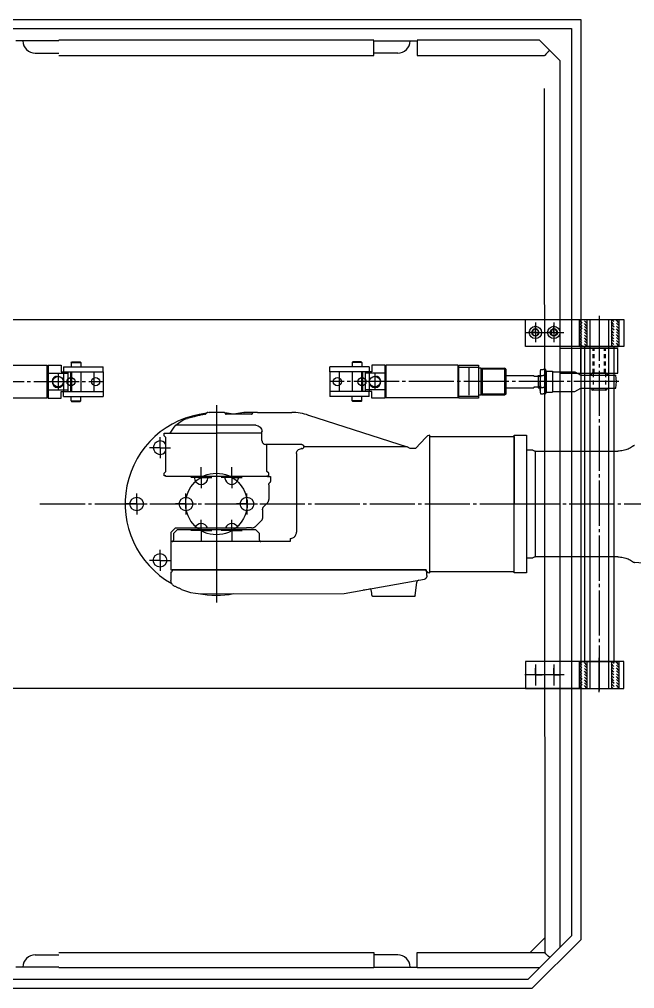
# Model space of a CAD drawing. Header units: inches. Extents: x -18 to 106, y -1 to 100.
# Drawn here: x 3.71 to 22.46, y -1.07 to 28.48 of the extents above; entities that cross this region are included whole.
import ezdxf

# ---------------------------------------------------------------- set-up
doc = ezdxf.new("R2010")
doc.units = ezdxf.units.IN
doc.header["$MEASUREMENT"] = 0
doc.linetypes.add('GRIDLINE', pattern=[1.53125, 1.375, -0.0625, 0.03125, -0.0625])
doc.linetypes.add('HIDDEN2', pattern=[0.1875, 0.125, -0.0625])
for name, color, linetype in [('E-1', 51, 'Continuous'), ('E-2', 255, 'Continuous'), ('E-4', 1, 'Continuous'), ('E-GRID', 65, 'GRIDLINE'), ('E-HATCH', 92, 'Continuous'), ('E-HIDDEN', 64, 'HIDDEN2')]:
    doc.layers.add(name, color=color, linetype=linetype)

# ---------------------------------------------------------------- blocks, each defined once
blk = doc.blocks.new('Detail445TopLeft')
at = {"layer": 'E-1'}
for p, q in [((-1.946, 17.752), (-1.946, 17.122)), ((0.904, 17.815), (1.654, 17.815)), ((0.939, 17.849), (0.939, 17.024)), ((1.62, 17.849), (1.62, 17.024)), ((-0.146, 17.596), (-0.08, 17.596)), ((-0.146, 17.278), (-0.08, 17.278)), ((0.904, 17.059), (1.654, 17.059))]:
    blk.add_line(p, q, dxfattribs=at)
blk.add_arc((4.891, 17.437), 0.182, 110, 20, dxfattribs=at)
at = {"layer": 'E-2'}
for p, q in [((5.285, 18.02), (5.303, 18.039)), ((5.303, 18.039), (5.566, 18.039)), ((5.566, 18.039), (5.585, 18.02)), ((-1.205, 17.737), (-1.383, 17.634)), ((-0.521, 17.737), (-1.205, 17.737)), ((-0.333, 17.756), (-0.521, 17.756)), ((-0.521, 17.756), (-0.521, 17.118)), ((-0.333, 17.756), (-0.333, 17.118)), ((-0.32, 17.805), (-0.239, 17.805)), ((-0.159, 17.805), (-0.239, 17.805)), ((0.904, 17.815), (0.939, 17.849)), ((0.904, 17.815), (0.904, 17.059)), ((1.62, 17.849), (0.939, 17.849)), ((1.62, 17.849), (1.654, 17.815)), ((1.654, 17.849), (1.729, 17.849)), ((1.654, 17.815), (1.654, 17.849)), ((1.654, 17.059), (1.654, 17.815)), ((2.329, 17.943), (1.729, 17.943)), ((1.729, 17.943), (1.729, 16.931)), ((2.329, 17.875), (1.729, 17.875)), ((2.329, 16.931), (2.329, 17.943)), ((2.329, 17.896), (2.367, 17.934)), ((2.367, 17.934), (4.553, 17.934)), ((2.367, 17.934), (2.367, 16.94)), ((4.553, 17.934), (4.591, 17.896)), ((4.553, 17.934), (4.553, 16.94)), ((4.591, 17.943), (4.985, 17.943)), ((4.591, 17.943), (4.591, 16.931)), ((4.985, 17.943), (4.985, 17.737)), ((4.985, 17.737), (6.016, 17.737)), ((5.06, 17.889), (6.26, 17.889)), ((5.06, 17.889), (5.06, 17.739)), ((5.06, 17.739), (6.26, 17.739)), ((5.06, 17.739), (5.06, 17.135)), ((5.191, 17.737), (5.191, 17.137)), ((5.266, 17.737), (5.266, 17.137)), ((5.285, 18.02), (5.585, 18.02)), ((5.285, 18.02), (5.285, 17.889)), ((5.285, 17.739), (5.285, 17.135)), ((5.3, 17.737), (5.3, 17.137)), ((5.585, 18.02), (5.585, 17.889)), ((5.585, 17.739), (5.585, 17.135)), ((5.981, 17.737), (5.981, 17.137)), ((6.26, 17.739), (6.26, 17.889)), ((6.26, 17.739), (6.26, 17.135)), ((-0.746, 17.699), (-2.508, 17.699)), ((-1.383, 17.634), (-2.452, 17.634)), ((-2.152, 17.699), (-1.739, 17.699)), ((-0.333, 17.713), (-0.333, 17.437)), ((-0.333, 17.456), (-0.333, 17.437)), ((-0.333, 17.161), (-0.333, 17.437)), ((-0.333, 17.417), (-0.333, 17.437)), ((-0.32, 17.621), (-0.239, 17.621)), ((-0.159, 17.621), (-0.239, 17.621)), ((-0.146, 17.713), (-0.146, 17.437)), ((-0.08, 17.624), (-0.146, 17.624)), ((-0.146, 17.456), (-0.146, 17.437)), ((-0.146, 17.417), (-0.146, 17.437)), ((-0.146, 17.161), (-0.146, 17.437)), ((-0.08, 17.606), (-0.08, 17.624)), ((0.045, 17.606), (-0.08, 17.606)), ((-0.08, 17.606), (-0.08, 17.268)), ((0.045, 17.606), (0.045, 17.624)), ((0.904, 17.624), (0.045, 17.624)), ((4.591, 17.69), (5.191, 17.69)), ((-1.383, 17.24), (-2.452, 17.24)), ((-2.152, 17.174), (-1.739, 17.174)), ((-1.205, 17.137), (-1.383, 17.24)), ((-0.32, 17.253), (-0.239, 17.253)), ((-0.159, 17.253), (-0.239, 17.253)), ((-0.08, 17.249), (-0.146, 17.249)), ((-0.08, 17.268), (-0.08, 17.249)), ((-0.08, 17.268), (0.045, 17.268)), ((0.045, 17.268), (0.045, 17.249)), ((0.904, 17.249), (0.045, 17.249)), ((4.591, 17.184), (5.191, 17.184)), ((-0.521, 17.137), (-1.205, 17.137)), ((-0.333, 17.118), (-0.521, 17.118)), ((-0.32, 17.069), (-0.239, 17.069)), ((-0.159, 17.069), (-0.239, 17.069)), ((0.904, 17.059), (0.939, 17.024)), ((0.939, 17.024), (1.62, 17.024)), ((1.62, 17.024), (1.654, 17.059)), ((1.654, 17.059), (1.654, 17.024)), ((1.654, 17.024), (1.729, 17.024)), ((2.329, 16.998), (1.729, 16.998)), ((1.729, 16.931), (2.329, 16.931)), ((2.329, 16.978), (2.367, 16.94)), ((2.367, 16.94), (4.553, 16.94)), ((4.553, 16.94), (4.591, 16.978)), ((4.591, 16.931), (4.985, 16.931)), ((4.985, 16.931), (4.985, 17.137)), ((4.985, 17.137), (6.016, 17.137)), ((5.06, 16.985), (5.06, 17.135)), ((5.06, 17.135), (6.26, 17.135)), ((5.06, 16.985), (6.26, 16.985)), ((5.285, 16.854), (5.285, 16.985)), ((5.285, 16.854), (5.585, 16.854)), ((5.285, 16.854), (5.303, 16.835)), ((5.566, 16.835), (5.585, 16.854)), ((5.585, 16.854), (5.585, 16.985)), ((6.26, 17.135), (6.26, 16.985)), ((5.303, 16.835), (5.566, 16.835))]:
    blk.add_line(p, q, dxfattribs=at)
for centre, radius in [((4.891, 17.437), 0.161), ((5.285, 17.437), 0.124), ((6.035, 17.437), 0.124)]:
    blk.add_circle(centre, radius, dxfattribs=at)
for centre, radius, start, end in [((0.007, 17.713), 0.34, 164.281, 180), ((-0.486, 17.713), 0.34, 0, 15.7185), ((-1.421, 17.437), 1.05, 169.193, 190.807), ((-1.946, 17.437), 0.334, 128.157, 143.862), ((-1.946, 17.437), 0.334, 36.1385, 51.8428), ((0.007, 17.713), 0.34, 180, 195.719), ((0.968, 17.437), 1.301, 171.868, 179.141), ((-0.486, 17.713), 0.34, 344.2815, 0), ((-1.447, 17.437), 1.301, 0.8594, 8.1316), ((-1.946, 17.437), 0.334, 216.138, 231.843), ((-1.946, 17.437), 0.334, 308.1572, 323.8615), ((0.968, 17.437), 1.301, 180.859, 188.132), ((0.007, 17.161), 0.34, 164.281, 180), ((0.007, 17.161), 0.34, 180, 195.719), ((-1.447, 17.437), 1.301, 351.8684, 359.1406), ((-0.486, 17.161), 0.34, 0, 15.7185), ((-0.486, 17.161), 0.34, 344.2815, 0)]:
    blk.add_arc(centre, radius, start, end, dxfattribs=at)
at = {"layer": 'E-GRID'}
for p, q in [((2.029, 17.853), (2.029, 17.021)), ((-2.546, 17.437), (6.248, 17.437)), ((4.891, 17.692), (4.891, 17.182))]:
    blk.add_line(p, q, dxfattribs=at)
at = {"layer": 'E-HIDDEN'}
for p, q in [((5.285, 17.737), (5.285, 17.137)), ((5.585, 17.737), (5.585, 17.137)), ((-2.133, 17.699), (-2.133, 17.174)), ((-1.758, 17.699), (-1.758, 17.174))]:
    blk.add_line(p, q, dxfattribs=at)
blk = doc.blocks.new('Detail445TopRight')
at = {"layer": 'E-1'}
for p, q in [((18.529, 17.815), (17.779, 17.815)), ((17.814, 17.849), (17.814, 17.024)), ((18.495, 17.849), (18.495, 17.024)), ((19.58, 17.596), (19.514, 17.596)), ((19.58, 17.278), (19.514, 17.278)), ((18.529, 17.059), (17.779, 17.059))]:
    blk.add_line(p, q, dxfattribs=at)
blk.add_arc((14.543, 17.437), 0.182, 160, 70, dxfattribs=at)
at = {"layer": 'E-2'}
for p, q in [((13.868, 18.039), (13.849, 18.02)), ((14.13, 18.039), (13.868, 18.039)), ((14.149, 18.02), (14.13, 18.039)), ((14.374, 17.889), (13.174, 17.889)), ((13.174, 17.739), (13.174, 17.889)), ((14.374, 17.739), (13.174, 17.739)), ((13.174, 17.739), (13.174, 17.135)), ((14.449, 17.737), (13.418, 17.737)), ((13.452, 17.737), (13.452, 17.137)), ((14.149, 18.02), (13.849, 18.02)), ((13.849, 18.02), (13.849, 17.889)), ((13.849, 17.739), (13.849, 17.135)), ((14.133, 17.737), (14.133, 17.137)), ((14.149, 18.02), (14.149, 17.889)), ((14.149, 17.739), (14.149, 17.135)), ((14.168, 17.737), (14.168, 17.137)), ((14.243, 17.737), (14.243, 17.137)), ((14.374, 17.889), (14.374, 17.739)), ((14.374, 17.739), (14.374, 17.135)), ((14.449, 17.943), (14.449, 17.737)), ((14.843, 17.943), (14.449, 17.943)), ((14.843, 17.943), (14.843, 16.931)), ((14.88, 17.934), (14.843, 17.896)), ((17.067, 17.934), (14.88, 17.934)), ((14.88, 17.934), (14.88, 16.94)), ((17.104, 17.896), (17.067, 17.934)), ((17.067, 17.934), (17.067, 16.94)), ((17.104, 16.931), (17.104, 17.943)), ((17.104, 17.943), (17.704, 17.943)), ((17.104, 17.875), (17.704, 17.875)), ((17.704, 17.943), (17.704, 16.931)), ((17.779, 17.849), (17.704, 17.849)), ((17.814, 17.849), (17.779, 17.815)), ((17.779, 17.815), (17.779, 17.849)), ((17.779, 17.059), (17.779, 17.815)), ((17.814, 17.849), (18.495, 17.849)), ((18.529, 17.815), (18.495, 17.849)), ((18.529, 17.815), (18.529, 17.059)), ((19.592, 17.805), (19.673, 17.805)), ((19.754, 17.805), (19.673, 17.805)), ((19.767, 17.756), (19.954, 17.756)), ((19.767, 17.756), (19.767, 17.118)), ((19.954, 17.756), (19.954, 17.118)), ((19.954, 17.737), (20.638, 17.737)), ((20.638, 17.737), (20.817, 17.634)), ((14.843, 17.69), (14.243, 17.69)), ((18.529, 17.624), (19.389, 17.624)), ((19.389, 17.606), (19.389, 17.624)), ((19.389, 17.606), (19.514, 17.606)), ((19.514, 17.606), (19.514, 17.624)), ((19.514, 17.624), (19.58, 17.624)), ((19.514, 17.606), (19.514, 17.268)), ((19.579, 17.713), (19.579, 17.437)), ((19.58, 17.456), (19.579, 17.437)), ((19.58, 17.417), (19.579, 17.437)), ((19.579, 17.161), (19.579, 17.437)), ((19.592, 17.621), (19.673, 17.621)), ((19.754, 17.621), (19.673, 17.621)), ((19.766, 17.456), (19.767, 17.437)), ((19.766, 17.417), (19.767, 17.437)), ((19.767, 17.713), (19.767, 17.437)), ((19.767, 17.161), (19.767, 17.437)), ((20.179, 17.699), (21.942, 17.699)), ((20.817, 17.634), (21.886, 17.634)), ((21.586, 17.699), (21.173, 17.699)), ((14.843, 17.184), (14.243, 17.184)), ((18.529, 17.249), (19.389, 17.249)), ((19.389, 17.268), (19.389, 17.249)), ((19.514, 17.268), (19.389, 17.268)), ((19.514, 17.268), (19.514, 17.249)), ((19.514, 17.249), (19.58, 17.249)), ((19.592, 17.253), (19.673, 17.253)), ((19.754, 17.253), (19.673, 17.253)), ((20.638, 17.137), (20.817, 17.24)), ((20.817, 17.24), (21.886, 17.24)), ((21.586, 17.174), (21.173, 17.174)), ((14.374, 17.135), (13.174, 17.135)), ((13.174, 17.135), (13.174, 16.985)), ((14.374, 16.985), (13.174, 16.985)), ((14.449, 17.137), (13.418, 17.137)), ((13.849, 16.854), (13.849, 16.985)), ((14.149, 16.854), (13.849, 16.854)), ((13.868, 16.835), (13.849, 16.854)), ((14.149, 16.854), (14.13, 16.835)), ((14.149, 16.854), (14.149, 16.985)), ((14.374, 16.985), (14.374, 17.135)), ((14.449, 16.931), (14.449, 17.137)), ((14.843, 16.931), (14.449, 16.931)), ((14.88, 16.94), (14.843, 16.978)), ((17.067, 16.94), (14.88, 16.94)), ((17.104, 16.978), (17.067, 16.94)), ((17.104, 16.998), (17.704, 16.998)), ((17.704, 16.931), (17.104, 16.931)), ((17.779, 17.024), (17.704, 17.024)), ((17.779, 17.059), (17.779, 17.024)), ((17.814, 17.024), (17.779, 17.059)), ((18.495, 17.024), (17.814, 17.024)), ((18.529, 17.059), (18.495, 17.024)), ((19.592, 17.069), (19.673, 17.069)), ((19.754, 17.069), (19.673, 17.069)), ((19.767, 17.118), (19.954, 17.118)), ((19.954, 17.137), (20.638, 17.137)), ((14.13, 16.835), (13.868, 16.835))]:
    blk.add_line(p, q, dxfattribs=at)
for centre, radius in [((13.399, 17.437), 0.124), ((14.149, 17.437), 0.124), ((14.543, 17.437), 0.161)]:
    blk.add_circle(centre, radius, dxfattribs=at)
for centre, radius, start, end in [((19.919, 17.713), 0.34, 164.2815, 180), ((19.427, 17.713), 0.34, 360, 15.719), ((19.919, 17.713), 0.34, 180, 195.7185), ((20.88, 17.437), 1.301, 171.8684, 179.1406), ((19.427, 17.713), 0.34, 344.281, 360), ((18.466, 17.437), 1.301, 0.859, 8.132), ((21.379, 17.437), 0.334, 128.1572, 143.8615), ((21.379, 17.437), 0.334, 36.138, 51.843), ((20.854, 17.437), 1.05, 349.193, 10.807), ((19.919, 17.161), 0.34, 180, 195.7185), ((20.88, 17.437), 1.301, 180.8594, 188.1316), ((19.919, 17.161), 0.34, 164.2815, 180), ((18.466, 17.437), 1.301, 351.868, 359.141), ((19.427, 17.161), 0.34, 360, 15.719), ((19.427, 17.161), 0.34, 344.281, 360), ((21.379, 17.437), 0.334, 216.1385, 231.8428), ((21.379, 17.437), 0.334, 308.157, 323.862)]:
    blk.add_arc(centre, radius, start, end, dxfattribs=at)
at = {"layer": 'E-GRID'}
for p, q in [((17.404, 17.853), (17.404, 17.021)), ((21.979, 17.437), (13.186, 17.437)), ((14.543, 17.692), (14.543, 17.182))]:
    blk.add_line(p, q, dxfattribs=at)
at = {"layer": 'E-HIDDEN'}
for p, q in [((13.849, 17.737), (13.849, 17.137)), ((14.149, 17.737), (14.149, 17.137)), ((21.192, 17.699), (21.192, 17.174)), ((21.567, 17.699), (21.567, 17.174))]:
    blk.add_line(p, q, dxfattribs=at)
blk = doc.blocks.new('C116')
at = {"layer": 'E-4'}
for q in [(-0.771, 18.918), (-0.562, 19.126), (-0.562, 18.71), (-0.354, 18.918)]:
    blk.add_line((-0.562, 18.918), q, dxfattribs=at)
at = {"layer": 'E-4', "extrusion": (1, 0, 0), "elevation": -0.562}
blk.add_lwpolyline([(19.218, 0), (18.618, 0)], dxfattribs=at)
at = {"layer": 'E-4', "extrusion": (0, 1, 0)}
for points, elevation in [([(0.862, 0), (0.262, 0)], 18.918), ([(0.508, 0), (0.617, 0)], 19.012), ([(0.617, 0), (0.508, 0)], 18.824)]:
    blk.add_lwpolyline(points, dxfattribs=dict(at, elevation=elevation))
at = {"layer": 'E-4', "extrusion": (0.866025, -0.5, 0)}
for points, elevation in [([(16.156, 0), (16.048, 0)], -10.04), ([(16.048, 0), (16.156, 0)], -9.852)]:
    blk.add_lwpolyline(points, dxfattribs=dict(at, elevation=elevation))
at = {"layer": 'E-4', "extrusion": (0.866025, 0.5, 0)}
for points, elevation in [([(16.719, 0), (16.611, 0)], 8.878), ([(16.611, 0), (16.719, 0)], 9.066)]:
    blk.add_lwpolyline(points, dxfattribs=dict(at, elevation=elevation))
at = {"layer": 'E-4'}
for radius in [0.188, 0.108]:
    blk.add_circle((-0.562, 18.918), radius, dxfattribs=at)

msp = doc.modelspace()

# ---------------------------------------------------------------- linework, layer by layer
at = {"layer": 'E-1'}
for points in [[(19.434, 8.812), (19.434, 8.174)], [(19.996, 8.812), (19.996, 8.174)], [(19.752, 8.493), (19.115, 8.493)]]:
    msp.add_lwpolyline(points, dxfattribs=at)
at = {"layer": 'E-1', "extrusion": (7.82307e-08, -1, 0), "elevation": -8.493}
msp.add_lwpolyline([(20.315, 0), (19.677, 0)], dxfattribs=at)
at = {"layer": 'E-2'}
for p, q in [((-1.383, 28.481), (20.817, 28.481)), ((20.817, 28.481), (20.817, 0.423)), ((-1.102, 28.199), (20.536, 28.199)), ((20.536, 28.199), (20.536, 0.54)), ((-1.383, 19.331), (20.817, 19.331)), ((19.129, 19.331), (22.129, 19.331)), ((19.129, 18.506), (19.129, 19.331)), ((20.817, 19.331), (20.817, 8.081)), ((21.004, 19.331), (21.004, 18.506)), ((21.004, 19.331), (21.754, 19.331)), ((21.098, 19.331), (21.098, 8.081)), ((21.098, 19.331), (21.661, 19.331)), ((21.661, 19.331), (21.661, 8.081)), ((21.754, 19.331), (21.754, 18.506)), ((22.129, 19.331), (22.129, 18.506)), ((22.129, 18.506), (19.129, 18.506)), ((21.942, 18.449), (20.179, 18.449)), ((20.179, 18.449), (20.179, 17.699)), ((20.817, 17.699), (20.817, 18.449)), ((20.929, 18.506), (20.929, 8.906)), ((20.929, 18.506), (21.829, 18.506)), ((21.004, 18.506), (21.754, 18.506)), ((21.829, 18.506), (21.829, 8.906)), ((21.942, 17.699), (21.942, 18.449)), ((9.717, 16.719), (9.717, 10.706)), ((9.717, 16.499), (9.495, 16.499)), ((9.964, 16.499), (9.717, 16.499)), ((9.978, 16.474), (9.975, 16.49)), ((10.204, 16.443), (10.015, 16.443)), ((10.654, 16.443), (10.204, 16.443)), ((10.554, 16.499), (10.244, 16.443)), ((10.832, 16.499), (10.558, 16.499)), ((10.782, 16.443), (10.654, 16.443)), ((10.821, 16.49), (10.819, 16.474)), ((10.964, 16.499), (10.832, 16.499)), ((10.964, 16.499), (12.009, 16.499)), ((12.522, 16.409), (15.529, 15.449)), ((10.917, 16.106), (8.479, 16.106)), ((10.917, 16.106), (10.857, 16.106)), ((8.123, 15.862), (9.717, 15.862)), ((8.123, 15.787), (8.123, 15.862)), ((8.179, 15.731), (8.123, 15.787)), ((8.179, 14.699), (8.179, 15.731)), ((10.992, 15.862), (9.717, 15.862)), ((11.107, 15.862), (10.992, 15.862)), ((11.104, 15.637), (11.104, 15.918)), ((16.099, 15.735), (15.78, 15.393)), ((16.151, 15.78), (16.099, 15.735)), ((16.214, 15.803), (16.151, 15.78)), ((16.223, 15.803), (16.214, 15.803)), ((16.223, 11.612), (16.223, 15.803)), ((16.223, 15.768), (16.579, 15.768)), ((16.579, 15.768), (16.708, 15.768)), ((16.716, 15.768), (18.792, 15.768)), ((18.792, 11.606), (18.792, 15.806)), ((18.792, 15.806), (19.167, 15.806)), ((18.792, 15.768), (18.792, 13.706)), ((19.167, 15.806), (19.167, 15.356)), ((11.659, 15.524), (11.217, 15.524)), ((11.254, 14.699), (11.254, 15.526)), ((11.254, 14.699), (11.254, 15.526)), ((12.304, 15.524), (11.254, 15.524)), ((11.805, 15.524), (11.659, 15.524)), ((12.323, 15.393), (12.304, 15.393)), ((14.592, 15.449), (12.379, 15.449)), ((14.264, 15.449), (14.095, 15.449)), ((15.529, 15.449), (14.592, 15.449)), ((15.619, 15.393), (15.529, 15.449)), ((15.78, 15.393), (15.619, 15.393)), ((12.154, 15.243), (12.154, 12.843)), ((19.167, 15.356), (19.167, 12.056)), ((19.167, 15.356), (19.345, 15.356)), ((19.429, 15.32), (19.429, 12.092)), ((19.429, 15.318), (21.945, 15.318)), ((8.123, 14.643), (8.179, 14.699)), ((8.123, 14.568), (8.123, 14.643)), ((8.161, 14.568), (8.123, 14.568)), ((8.179, 14.568), (8.161, 14.568)), ((8.179, 14.549), (8.179, 14.568)), ((11.311, 14.549), (8.179, 14.549)), ((11.311, 14.643), (11.254, 14.699)), ((11.311, 14.643), (11.254, 14.699)), ((11.254, 14.568), (11.273, 14.568)), ((11.254, 14.568), (11.273, 14.568)), ((11.254, 14.549), (11.254, 14.568)), ((11.273, 14.568), (11.311, 14.568)), ((11.273, 14.568), (11.311, 14.568)), ((11.273, 14.549), (11.311, 14.549)), ((11.311, 14.568), (11.311, 14.643)), ((11.311, 14.568), (11.311, 14.643)), ((11.311, 14.549), (11.367, 14.549)), ((11.367, 14.549), (11.367, 14.396)), ((11.311, 14.293), (11.311, 13.843)), ((11.356, 14.37), (11.332, 14.346)), ((11.267, 13.737), (11.167, 13.637)), ((18.792, 11.643), (18.792, 13.706)), ((11.123, 13.531), (11.123, 13.268)), ((11.101, 13.215), (10.915, 13.029)), ((8.329, 12.837), (8.467, 12.974)), ((8.329, 12.837), (8.329, 12.562)), ((8.517, 12.918), (8.404, 12.806)), ((8.404, 12.806), (8.404, 12.599)), ((8.467, 12.974), (8.546, 12.974)), ((10.917, 12.918), (8.517, 12.918)), ((8.546, 12.974), (10.636, 12.974)), ((10.783, 12.974), (10.636, 12.974)), ((11.029, 12.806), (10.917, 12.918)), ((11.029, 12.599), (11.029, 12.806)), ((11.067, 12.562), (8.329, 12.562)), ((8.329, 12.562), (8.329, 11.699)), ((8.367, 12.562), (8.329, 12.562)), ((11.967, 12.562), (11.067, 12.562)), ((11.967, 12.656), (11.967, 12.562)), ((19.167, 12.056), (19.167, 11.606)), ((19.345, 12.056), (19.167, 12.056)), ((21.945, 12.093), (19.429, 12.093)), ((23.536, 11.831), (22.457, 11.925)), ((8.329, 11.699), (16.111, 11.699)), ((8.329, 11.624), (8.329, 11.371)), ((16.11, 11.699), (8.367, 11.699)), ((8.367, 11.699), (8.367, 11.662)), ((8.517, 11.699), (9.496, 11.699)), ((9.732, 11.699), (15.885, 11.699)), ((16.11, 11.662), (16.11, 11.699)), ((16.111, 11.699), (16.111, 11.664)), ((16.111, 11.664), (16.169, 11.622)), ((16.129, 11.526), (16.129, 11.624)), ((16.169, 11.622), (16.223, 11.612)), ((16.223, 11.643), (16.588, 11.643)), ((16.588, 11.643), (16.716, 11.643)), ((16.716, 11.643), (18.792, 11.643)), ((19.167, 11.606), (18.792, 11.606)), ((9.717, 11.277), (9.717, 10.958)), ((13.603, 10.982), (16.055, 11.415)), ((15.776, 10.909), (15.819, 11.323)), ((15.88, 11.384), (16.055, 11.415)), ((8.654, 11.102), (8.925, 11.007)), ((8.925, 11.007), (9.235, 10.968)), ((9.235, 10.968), (13.603, 10.982)), ((14.191, 11.086), (14.337, 11.112)), ((14.337, 11.112), (14.393, 11.122)), ((14.458, 10.907), (14.459, 10.904)), ((14.472, 10.893), (15.754, 10.893)), ((15.754, 10.893), (15.757, 10.893)), ((22.129, 8.906), (19.129, 8.906)), ((19.129, 8.906), (19.129, 8.081)), ((20.929, 8.906), (21.829, 8.906)), ((21.004, 8.906), (21.004, 8.081)), ((21.004, 8.906), (21.754, 8.906)), ((21.754, 8.906), (21.754, 8.081)), ((22.129, 8.081), (22.129, 8.906)), ((20.817, 8.081), (-1.383, 8.081)), ((19.129, 8.081), (22.129, 8.081)), ((21.004, 8.081), (21.754, 8.081)), ((21.098, 8.081), (21.661, 8.081)), ((20.536, 0.54), (19.208, -0.788)), ((20.817, 0.423), (19.324, -1.069)), ((19.208, -0.788), (-1.102, -0.788)), ((19.324, -1.069), (-1.383, -1.069))]:
    msp.add_line(p, q, dxfattribs=at)
for points in [[(20.779, 18.517), (20.779, 19.319)], [(21.004, 19.319), (21.004, 18.517)], [(21.754, 19.319), (21.754, 18.517)], [(21.979, 19.319), (21.979, 18.517)], [(21.754, 18.506), (21.968, 18.506)], [(20.779, 8.092), (20.779, 8.894)], [(20.791, 8.906), (21.004, 8.906)], [(21.004, 8.894), (21.004, 8.092)], [(21.754, 8.894), (21.754, 8.092)], [(21.979, 8.893), (21.967, 8.906)], [(21.979, 8.894), (21.979, 8.092)]]:
    msp.add_lwpolyline(points, dxfattribs=at)
at = {"layer": 'E-2', "extrusion": (-6.02687e-08, -1, 0)}
for points, elevation in [([(21.754, 0), (21.968, 0)], -19.331), ([(21.754, 0), (21.968, 0)], -8.906), ([(20.791, 0), (21.004, 0)], -8.081), ([(21.754, 0), (21.968, 0)], -8.081)]:
    msp.add_lwpolyline(points, dxfattribs=dict(at, elevation=elevation))
at = {"layer": 'E-2', "extrusion": (0.707107, 0.707107, 0)}
for points, elevation in [([(-1.882, 0), (-1.864, 0)], 29.202), ([(-8.528, 0), (-8.422, 0)], 20.964), ([(-8.467, 0), (-8.431, 0)], 21.026), ([(-8.635, 0), (-8.528, 0)], 21.07), ([(-8.573, 0), (-8.537, 0)], 21.132), ([(-9.183, 0), (-9.094, 0)], 21.689), ([(-9.315, 0), (-9.209, 0)], 21.768), ([(-8.59, 0), (-8.484, 0)], 20.902), ([(-8.652, 0), (-8.546, 0)], 20.84), ([(-8.714, 0), (-8.608, 0)], 20.778), ([(-8.696, 0), (-8.59, 0)], 21.008), ([(-8.758, 0), (-8.652, 0)], 20.946), ([(-8.82, 0), (-8.714, 0)], 20.884), ([(-9.244, 0), (-9.138, 0)], 21.627), ([(-9.306, 0), (-9.2, 0)], 21.565), ([(-9.368, 0), (-9.262, 0)], 21.503), ([(-9.377, 0), (-9.271, 0)], 21.706), ([(-9.439, 0), (-9.333, 0)], 21.645), ([(-9.501, 0), (-9.395, 0)], 21.583), ([(-8.776, 0), (-8.67, 0)], 20.716), ([(-8.838, 0), (-8.732, 0)], 20.655), ([(-8.9, 0), (-8.794, 0)], 20.593), ([(-8.882, 0), (-8.776, 0)], 20.822), ([(-8.944, 0), (-8.838, 0)], 20.761), ([(-9.006, 0), (-8.9, 0)], 20.699), ([(-9.43, 0), (-9.324, 0)], 21.441), ([(-9.492, 0), (-9.386, 0)], 21.379), ([(-9.554, 0), (-9.448, 0)], 21.317), ([(-9.616, 0), (-9.51, 0)], 21.256), ([(-9.563, 0), (-9.457, 0)], 21.521), ([(-9.624, 0), (-9.518, 0)], 21.459), ([(-9.686, 0), (-9.58, 0)], 21.397), ([(-8.962, 0), (-8.856, 0)], 20.531), ([(-9.023, 0), (-8.917, 0)], 20.469), ([(-9.068, 0), (-8.962, 0)], 20.637), ([(-9.13, 0), (-9.023, 0)], 20.575), ([(-9.678, 0), (-9.571, 0)], 21.194), ([(-9.704, 0), (-9.633, 0)], 21.132), ([(-9.748, 0), (-9.642, 0)], 21.335), ([(-9.81, 0), (-9.704, 0)], 21.273), ([(-9.784, 0), (-9.766, 0)], 21.211)]:
    msp.add_lwpolyline(points, dxfattribs=dict(at, elevation=elevation))
at = {"layer": 'E-2', "extrusion": (0, 0, -1)}
for centre, radius, start, end in [((-21.766, 19.319), 0.0112, 0, 90), ((-21.968, 19.319), 0.0112, 90, 180), ((-21.766, 18.517), 0.0112, 270, 0), ((-21.968, 18.517), 0.0112, 180, 270), ((-9.054, 15.528), 0.815, 45.1715, 74.4538), ((-9.501, 16.422), 0.102, 31.2558, 34.4735), ((-9.48, 16.437), 0.0761, 34.4735, 38.2043), ((-9.471, 16.444), 0.0652, 38.2043, 42.5536), ((-9.458, 16.456), 0.0477, 42.5536, 47.639), ((-9.454, 16.461), 0.0408, 47.639, 53.5785), ((-9.448, 16.469), 0.0304, 53.5785, 60.4637), ((-9.468, 16.427), 0.0776, 69.6243, 110.3757), ((-9.964, 16.488), 0.0113, 90.0033, 103.3309), ((-9.964, 16.488), 0.0113, 103.3309, 116.6603), ((-9.964, 16.488), 0.0113, 116.6603, 129.9925), ((-9.964, 16.488), 0.0112, 129.9925, 143.3275), ((-9.964, 16.488), 0.0112, 143.3275, 156.6651), ((-9.964, 16.488), 0.0112, 156.6651, 170.0043), ((-10.558, 16.477), 0.0226, 81.4936, 83.1888), ((-10.558, 16.477), 0.0227, 79.8002, 81.4936), ((-10.558, 16.477), 0.0226, 83.1888, 84.8856), ((-10.558, 16.477), 0.0225, 86.5842, 88.2846), ((-10.558, 16.477), 0.0225, 84.8856, 86.5842), ((-10.558, 16.477), 0.0225, 88.2846, 89.9867), ((-10.832, 16.488), 0.0113, 10.0062, 23.3349), ((-10.832, 16.488), 0.0113, 23.3349, 36.6641), ((-10.832, 16.488), 0.0113, 36.6641, 49.9947), ((-10.832, 16.488), 0.0112, 49.9947, 63.3273), ((-10.832, 16.488), 0.0112, 63.3273, 76.6618), ((-10.832, 16.488), 0.0112, 76.6618, 89.998), ((-9.054, 15.528), 0.815, 24.2184, 45.1715), ((-10.917, 15.918), 0.188, 90.0006, 180), ((-12.304, 15.243), 0.15, 359.9994, 90.0006), ((-12.304, 15.45), 0.0748, 90.0006, 105.0162), ((-12.304, 15.45), 0.0749, 105.0162, 120.0196), ((-12.304, 15.449), 0.075, 120.0196, 135.0026), ((-12.304, 15.449), 0.0752, 135.0026, 149.9623), ((-12.304, 15.449), 0.0753, 149.9623, 164.902), ((-12.304, 15.449), 0.0755, 164.902, 179.8303), ((-21.965, 16.054), 0.734, 246.3417, 252.489), ((-21.973, 16.037), 0.715, 240.0322, 246.3417), ((-21.989, 16.008), 0.681, 233.5678, 240.0322), ((-19.429, 15.431), 0.113, 270, 318.1897), ((-21.945, 16.152), 0.834, 264.3073, 270), ((-21.949, 16.113), 0.795, 258.4749, 264.3073), ((-21.953, 16.093), 0.774, 252.489, 258.4749), ((-11.386, 14.293), 0.075, 7.5006, 15.0009), ((-11.386, 14.293), 0.075, 0.0002, 7.5006), ((-11.386, 14.293), 0.075, 15.0009, 22.501), ((-11.386, 14.293), 0.075, 22.501, 30.0008), ((-11.386, 14.293), 0.075, 30.0008, 37.5005), ((-11.386, 14.293), 0.075, 37.5005, 44.9999), ((-11.273, 13.531), 0.15, 22.4996, 29.9994), ((-11.273, 13.531), 0.15, 29.9994, 37.4994), ((-11.273, 13.531), 0.15, 37.4994, 44.9996), ((-11.273, 13.531), 0.15, 0.0013, 7.5006), ((-11.273, 13.531), 0.15, 7.5006, 15), ((-11.273, 13.531), 0.15, 15, 22.4996), ((-19.429, 11.981), 0.113, 41.8103, 90), ((-21.945, 11.259), 0.834, 90, 95.6927), ((-21.949, 11.298), 0.795, 95.6927, 101.5251), ((-21.953, 11.319), 0.774, 101.5251, 107.511), ((-21.965, 11.357), 0.734, 107.511, 113.6583), ((-21.973, 11.374), 0.715, 113.6583, 119.9678), ((-21.989, 11.404), 0.681, 119.9678, 126.4322), ((-15.988, 11.526), 0.141, 179.9998, 190.7152), ((-8.517, 11.371), 0.188, 349.5344, 0), ((-8.517, 11.371), 0.188, 339.0687, 349.5344), ((-8.517, 11.371), 0.188, 328.6026, 339.0687), ((-8.517, 11.371), 0.187, 318.1363, 328.6026), ((-8.517, 11.371), 0.187, 307.6697, 318.1363), ((-16.039, 11.488), 0.0754, 241.6196, 257.5468), ((-16.032, 11.501), 0.0894, 227.0029, 241.6196), ((-16.025, 11.508), 0.0998, 213.8204, 227.0029), ((-16.007, 11.52), 0.121, 201.8499, 213.8204), ((-15.999, 11.524), 0.13, 190.7152, 201.8499), ((-8.517, 11.371), 0.187, 297.2028, 307.6697), ((-9.717, 13.706), 2.813, 296.3709, 297.2029), ((-9.717, 13.706), 2.813, 295.539, 296.3709), ((-9.717, 13.706), 2.813, 294.7069, 295.539), ((-9.717, 13.706), 2.812, 293.8749, 294.7069), ((-9.717, 13.706), 2.812, 293.0429, 293.8749), ((-9.717, 13.705), 2.812, 292.2108, 293.0429), ((-14.472, 10.906), 0.0131, 336.6648, 349.9976), ((-14.472, 10.906), 0.0131, 323.3327, 336.6648), ((-14.472, 10.906), 0.0131, 310.0009, 323.3327), ((-14.472, 10.906), 0.0131, 296.669, 310.0009), ((-14.472, 10.906), 0.0131, 283.3367, 296.669), ((-14.472, 10.906), 0.0131, 270.0038, 283.3367), ((-15.757, 10.912), 0.0188, 256.6664, 269.999), ((-15.757, 10.912), 0.0188, 243.3333, 256.6664), ((-15.757, 10.912), 0.0187, 229.9997, 243.3333), ((-15.757, 10.912), 0.0187, 216.6658, 229.9997), ((-15.757, 10.912), 0.0187, 203.3315, 216.6658), ((-15.757, 10.912), 0.0187, 189.9972, 203.3315), ((-20.791, 8.894), 0.0112, 0, 90), ((-20.993, 8.894), 0.0112, 90, 180), ((-21.766, 8.894), 0.0112, 0, 90), ((-21.968, 8.894), 0.0112, 90, 180), ((-20.791, 8.092), 0.0112, 270, 0), ((-20.993, 8.092), 0.0112, 180, 270), ((-21.766, 8.092), 0.0112, 270, 0), ((-21.968, 8.092), 0.0112, 180, 270)]:
    msp.add_arc(centre, radius, start, end, dxfattribs=at)
at = {"layer": 'E-2'}
for centre, radius, start, end in [((9.717, 13.706), 2.783, 96.2891, 240.6685), ((11.788, 5.698), 11.017, 104.6668, 105.5462), ((10.994, 8.735), 7.879, 103.6268, 104.6668), ((10.723, 9.851), 6.73, 102.5477, 103.6268), ((10.347, 11.54), 5, 101.2957, 102.5477), ((9.354, 16.512), 0.0701, 281.2957, 306.1487), ((9.354, 16.512), 0.0701, 306.1487, 328.7442), ((9.447, 16.471), 0.0289, 116.5138, 119.5363), ((9.455, 16.454), 0.0475, 114.1579, 116.5138), ((9.461, 16.44), 0.0625, 111.9821, 114.1579), ((9.481, 16.392), 0.115, 110.3757, 111.9821), ((9.717, 13.706), 2.783, 79.5854, 84.6194), ((10.015, 16.481), 0.0375, 189.9992, 203.3325), ((10.015, 16.481), 0.0375, 203.3325, 216.666), ((10.015, 16.481), 0.0375, 216.666, 229.9997), ((10.015, 16.481), 0.0375, 229.9997, 243.3336), ((10.015, 16.481), 0.0375, 243.3336, 256.6674), ((10.015, 16.481), 0.0375, 256.6674, 270.001), ((10.782, 16.481), 0.0375, 270.0016, 283.3341), ((10.782, 16.481), 0.0375, 283.3341, 296.667), ((10.782, 16.481), 0.0375, 296.667, 310.0003), ((10.782, 16.481), 0.0375, 310.0003, 323.334), ((10.782, 16.481), 0.0375, 323.334, 336.668), ((10.782, 16.481), 0.0375, 336.668, 350.0021), ((12.009, 14.999), 1.5, 69.9982, 89.9981), ((11.217, 15.637), 0.113, 180.0009, 270.001), ((12.323, 15.449), 0.0562, 269.9985, 285.0011), ((12.323, 15.449), 0.0562, 285.0011, 300.0033), ((12.323, 15.449), 0.0562, 300.0033, 315.0047), ((12.323, 15.449), 0.0563, 315.0047, 330.0047), ((12.323, 15.449), 0.0563, 330.0047, 345.0034), ((12.323, 15.449), 0.0563, 345.0034, 0.0012), ((22.523, 15.284), 0.218, 122.5815, 126.4322), ((22.491, 15.334), 0.159, 118.0672, 122.5815), ((22.48, 15.356), 0.134, 112.7266, 118.0672), ((22.465, 15.392), 0.0948, 106.3754, 112.7266), ((22.46, 15.407), 0.0796, 98.8355, 106.3754), ((22.457, 15.428), 0.058, 90, 98.8355), ((11.329, 14.396), 0.0375, 314.9993, 322.5016), ((11.329, 14.396), 0.0375, 322.5016, 330.0031), ((11.329, 14.396), 0.0375, 330.0031, 337.5037), ((11.329, 14.396), 0.0375, 337.5037, 345.0032), ((11.329, 14.396), 0.0375, 345.0032, 352.5019), ((11.329, 14.396), 0.0375, 352.5019, 359.9997), ((11.161, 13.843), 0.15, 314.9986, 322.4988), ((11.161, 13.843), 0.15, 322.4988, 329.9992), ((11.161, 13.843), 0.15, 329.9992, 337.4999), ((11.161, 13.843), 0.15, 337.4999, 345.0007), ((11.161, 13.843), 0.15, 345.0007, 352.5017), ((11.161, 13.843), 0.15, 352.5017, 0.0027), ((10.783, 13.162), 0.188, 300.0002, 307.4997), ((10.783, 13.162), 0.188, 307.4997, 314.999), ((11.048, 13.268), 0.075, 314.9984, 322.4986), ((11.048, 13.268), 0.075, 322.4986, 329.999), ((11.048, 13.268), 0.075, 329.999, 337.4995), ((11.048, 13.268), 0.075, 337.4995, 345), ((11.048, 13.268), 0.075, 345, 352.5006), ((11.048, 13.268), 0.075, 352.5006, 0.0012), ((10.783, 13.162), 0.187, 269.999, 277.4998), ((10.783, 13.162), 0.187, 277.4998, 285.0002), ((10.783, 13.162), 0.187, 285.0002, 292.5004), ((10.783, 13.162), 0.188, 292.5004, 300.0002), ((11.967, 12.843), 0.188, 299.9986, 314.9986), ((11.967, 12.843), 0.187, 314.9986, 329.999), ((11.967, 12.843), 0.187, 329.999, 344.9996), ((11.967, 12.843), 0.187, 344.9996, 0.0004), ((8.367, 12.599), 0.0375, 269.9983, 284.9977), ((8.367, 12.599), 0.0375, 284.9977, 299.9977), ((8.367, 12.599), 0.0375, 299.9977, 314.9982), ((8.367, 12.599), 0.0375, 314.9982, 329.9993), ((8.367, 12.599), 0.0375, 329.9993, 345.0004), ((8.367, 12.599), 0.0375, 345.0004, 0.0014), ((11.067, 12.599), 0.0375, 180.0019, 195.0034), ((11.067, 12.599), 0.0375, 195.0034, 210.0043), ((11.067, 12.599), 0.0375, 210.0043, 225.0044), ((11.067, 12.599), 0.0375, 225.0044, 240.0036), ((11.067, 12.599), 0.0375, 240.0036, 255.0022), ((11.067, 12.599), 0.0375, 255.0022, 270.0006), ((11.967, 12.843), 0.188, 269.9998, 284.9991), ((11.967, 12.843), 0.188, 284.9991, 299.9986), ((22.523, 12.127), 0.218, 233.5678, 237.4185), ((22.491, 12.077), 0.159, 237.4185, 241.9328), ((22.48, 12.055), 0.134, 241.9328, 247.2734), ((22.465, 12.019), 0.0948, 247.2734, 253.6246), ((22.46, 12.004), 0.0796, 253.6246, 261.1645), ((22.457, 11.983), 0.058, 261.1645, 270), ((8.329, 11.662), 0.0375, 270.0007, 359.999), ((16.185, 11.662), 0.0749, 180.0027, 187.6377), ((16.171, 11.66), 0.0608, 187.6377, 196.1134), ((16.16, 11.657), 0.0489, 196.1134, 206.5804), ((16.14, 11.647), 0.0261, 206.5804, 220.9115), ((16.133, 11.641), 0.0172, 220.9115, 241.8282), ((16.129, 11.634), 0.00955, 241.8282, 270.0012), ((15.893, 11.31), 0.075, 99.9989, 169.9998), ((9.717, 13.706), 2.783, 258.7275, 280.786), ((14.395, 11.108), 0.0144, 49.0781, 99.9998), ((14.357, 11.064), 0.0726, 27.0283, 49.0781), ((14.266, 11.017), 0.175, 16.9074, 27.0283), ((13.971, 10.928), 0.483, 10.8171, 16.9074), ((13.798, 10.894), 0.659, 6.3391, 10.8171), ((13.564, 10.868), 0.894, 2.4949, 6.3391)]:
    msp.add_arc(centre, radius, start, end, dxfattribs=at)
at = {"layer": 'E-4'}
for p, q in [((4.917, 27.823), (3.605, 27.823)), ((14.516, 27.843), (4.917, 27.843)), ((14.516, 27.376), (14.516, 27.833)), ((14.516, 27.823), (15.829, 27.823)), ((19.564, 27.843), (15.829, 27.843)), ((15.829, 27.833), (15.829, 27.376)), ((20.18, 27.227), (19.564, 27.843)), ((19.825, 27.489), (19.785, 27.449)), ((19.872, 27.535), (19.825, 27.489)), ((4.195, 27.45), (4.917, 27.45)), ((4.917, 27.376), (14.516, 27.376)), ((15.239, 27.45), (14.516, 27.45)), ((15.829, 27.376), (19.712, 27.376)), ((19.717, 27.38), (19.712, 27.376)), ((19.731, 27.394), (19.717, 27.38)), ((19.754, 27.417), (19.731, 27.394)), ((19.785, 27.449), (19.754, 27.417)), ((20.18, 27.227), (20.18, 0.184)), ((19.731, 0.017), (19.712, 26.376)), ((19.28, 0.036), (19.712, 0.468)), ((4.917, 0.036), (14.516, 0.036)), ((14.516, 0.036), (14.516, -0.422)), ((15.829, -0.422), (15.829, 0.036)), ((15.829, 0.036), (19.712, 0.036)), ((19.717, 0.031), (19.712, 0.036)), ((19.731, 0.017), (19.717, 0.031)), ((19.754, -0.006), (19.731, 0.017)), ((4.195, -0.039), (4.917, -0.039)), ((15.239, -0.039), (14.516, -0.039)), ((19.785, -0.038), (19.754, -0.006)), ((19.825, -0.077), (19.785, -0.038)), ((19.872, -0.124), (19.825, -0.077)), ((4.917, -0.412), (3.605, -0.412)), ((14.516, -0.432), (4.917, -0.432)), ((14.516, -0.412), (15.829, -0.412)), ((19.564, -0.432), (15.829, -0.432))]:
    msp.add_line(p, q, dxfattribs=at)
for centre, radius in [((9.717, 13.706), 0.938), ((7.288, 13.706), 0.206), ((8.788, 13.706), 0.206), ((10.646, 13.706), 0.206), ((7.999, 11.988), 0.206)]:
    msp.add_circle(centre, radius, dxfattribs=at)
for centre, radius, start, end in [((4.195, 27.825), 0.375, 180.107, 270), ((15.239, 27.825), 0.375, 270, 359.893), ((7.999, 15.423), 0.206, 29.1269, 330.8731), ((9.252, 14.51), 0.206, 169.0818, 10.9182), ((10.181, 14.51), 0.206, 169.0818, 10.9182), ((9.252, 12.901), 0.206, 20.8431, 159.1563), ((10.181, 12.901), 0.206, 20.8417, 159.1577), ((4.195, -0.413), 0.375, 90, 179.893), ((15.239, -0.413), 0.375, 0.107, 90)]:
    msp.add_arc(centre, radius, start, end, dxfattribs=at)
at = {"layer": 'E-GRID'}
for p, q in [((21.379, 19.443), (21.379, 18.393)), ((21.379, 19.443), (21.379, 7.968)), ((7.999, 15.423), (7.999, 15.742)), ((7.999, 15.423), (7.68, 15.423)), ((7.999, 15.423), (8.318, 15.423)), ((7.999, 15.423), (7.999, 15.105)), ((9.252, 14.51), (9.252, 14.829)), ((10.181, 14.51), (10.181, 14.829)), ((9.252, 14.51), (8.933, 14.51)), ((9.252, 14.51), (9.571, 14.51)), ((9.252, 14.51), (9.252, 14.192)), ((10.181, 14.51), (9.863, 14.51)), ((10.181, 14.51), (10.5, 14.51)), ((10.181, 14.51), (10.181, 14.192)), ((7.288, 13.706), (7.288, 14.024)), ((8.788, 13.706), (8.788, 14.024)), ((10.646, 13.706), (10.646, 14.024)), ((4.339, 13.706), (18.792, 13.706)), ((7.288, 13.706), (6.969, 13.706)), ((7.288, 13.706), (7.606, 13.706)), ((7.288, 13.706), (7.288, 13.387)), ((8.788, 13.706), (8.469, 13.706)), ((8.788, 13.706), (9.106, 13.706)), ((8.788, 13.706), (8.788, 13.387)), ((10.646, 13.706), (10.327, 13.706)), ((10.646, 13.706), (10.965, 13.706)), ((10.646, 13.706), (10.646, 13.387)), ((18.792, 13.706), (36.717, 13.706)), ((9.252, 12.901), (9.252, 13.22)), ((10.181, 12.901), (10.181, 13.22)), ((9.252, 12.901), (8.933, 12.901)), ((9.252, 12.901), (9.571, 12.901)), ((9.252, 12.901), (9.252, 12.582)), ((10.181, 12.901), (9.863, 12.901)), ((10.181, 12.901), (10.5, 12.901)), ((10.181, 12.901), (10.181, 12.582)), ((7.999, 11.988), (7.999, 12.307)), ((7.999, 11.988), (7.68, 11.988)), ((7.999, 11.988), (8.318, 11.988)), ((7.999, 11.988), (7.999, 11.669)), ((21.379, 7.968), (21.379, 9.018)), ((19.434, 8.493), (19.434, 8.701)), ((19.996, 8.493), (19.996, 8.701)), ((19.434, 8.493), (19.225, 8.493)), ((19.434, 8.493), (19.434, 8.285)), ((19.434, 8.493), (19.642, 8.493)), ((19.996, 8.493), (19.788, 8.493)), ((19.996, 8.493), (19.996, 8.285)), ((19.996, 8.493), (20.204, 8.493))]:
    msp.add_line(p, q, dxfattribs=at)
at = {"layer": 'E-HATCH', "extrusion": (0.707107, 0.707107, 0)}
for points, elevation in [([(-1.157, 0), (-1.051, 0)], 28.336), ([(-1.263, 0), (-1.157, 0)], 28.442), ([(-1.201, 0), (-1.166, 0)], 28.503), ([(-1.873, 0), (-1.767, 0)], 28.998), ([(-1.811, 0), (-1.723, 0)], 29.06), ([(-1.943, 0), (-1.837, 0)], 29.14), ([(-2.005, 0), (-1.899, 0)], 29.078), ([(-1.219, 0), (-1.113, 0)], 28.274), ([(-1.281, 0), (-1.175, 0)], 28.212), ([(-1.342, 0), (-1.236, 0)], 28.15), ([(-1.404, 0), (-1.298, 0)], 28.088), ([(-1.325, 0), (-1.219, 0)], 28.38), ([(-1.387, 0), (-1.281, 0)], 28.318), ([(-1.449, 0), (-1.342, 0)], 28.256), ([(-1.51, 0), (-1.404, 0)], 28.194), ([(-1.935, 0), (-1.829, 0)], 28.937), ([(-1.997, 0), (-1.89, 0)], 28.875), ([(-2.058, 0), (-1.952, 0)], 28.813), ([(-2.067, 0), (-1.961, 0)], 29.016), ([(-2.129, 0), (-2.023, 0)], 28.954), ([(-2.191, 0), (-2.085, 0)], 28.892), ([(-1.466, 0), (-1.36, 0)], 28.026), ([(-1.528, 0), (-1.422, 0)], 27.964), ([(-1.59, 0), (-1.484, 0)], 27.902), ([(-1.572, 0), (-1.466, 0)], 28.132), ([(-1.634, 0), (-1.528, 0)], 28.07), ([(-1.696, 0), (-1.59, 0)], 28.008), ([(-2.12, 0), (-2.014, 0)], 28.751), ([(-2.182, 0), (-2.076, 0)], 28.689), ([(-2.244, 0), (-2.138, 0)], 28.627), ([(-2.306, 0), (-2.2, 0)], 28.565), ([(-2.253, 0), (-2.147, 0)], 28.831), ([(-2.315, 0), (-2.209, 0)], 28.769), ([(-2.377, 0), (-2.271, 0)], 28.707), ([(-1.652, 0), (-1.546, 0)], 27.841), ([(-1.758, 0), (-1.652, 0)], 27.947), ([(-2.332, 0), (-2.262, 0)], 28.503), ([(-2.438, 0), (-2.332, 0)], 28.645), ([(-2.412, 0), (-2.394, 0)], 28.583)]:
    msp.add_lwpolyline(points, dxfattribs=dict(at, elevation=elevation))
at = {"layer": 'E-HATCH', "extrusion": (-6.02687e-08, -1, 0)}
for elevation in [-19.331, -18.506]:
    msp.add_lwpolyline([(20.791, 0), (21.004, 0)], dxfattribs=dict(at, elevation=elevation))
at = {"layer": 'E-HATCH'}
msp.add_lwpolyline([(20.854, 19.306), (20.829, 19.331)], dxfattribs=at)
at = {"layer": 'E-HATCH', "extrusion": (0, 0, -1)}
for centre, start, end in [((-20.791, 19.319), 0, 90), ((-20.993, 19.319), 90, 180), ((-20.791, 18.517), 270, 0), ((-20.993, 18.517), 180, 270)]:
    msp.add_arc(centre, 0.0112, start, end, dxfattribs=at)
at = {"layer": 'E-HIDDEN'}
for p, q in [((21.192, 17.699), (21.192, 18.449)), ((21.22, 17.699), (21.22, 18.449)), ((21.539, 17.699), (21.539, 18.449)), ((21.567, 17.699), (21.567, 18.449))]:
    msp.add_line(p, q, dxfattribs=at)

# ---------------------------------------------------------------- block references
for name, p in [('C116', (19.996, 0.019)), ('C116', (20.558, 0.019)), ('Detail445TopLeft', (0, 0)), ('Detail445TopRight', (0, 0))]:
    msp.add_blockref(name, p)

doc.saveas('drawing.dxf')
